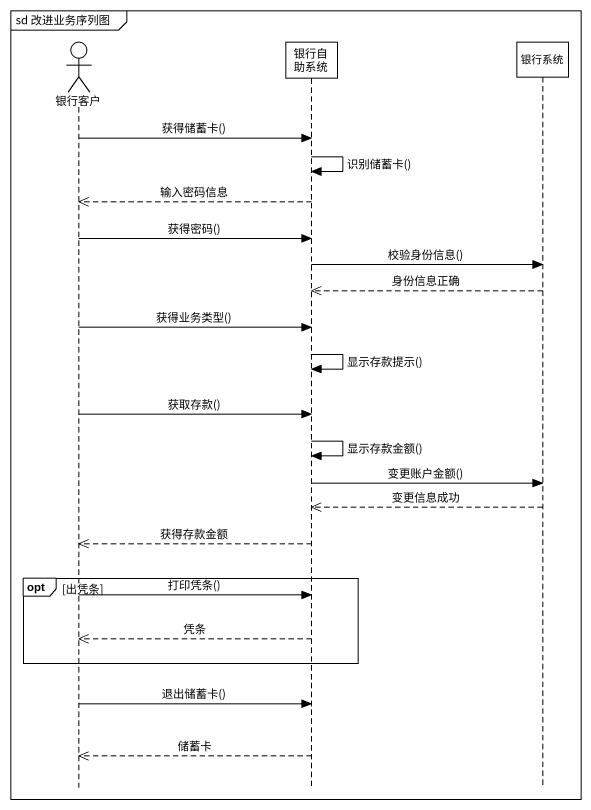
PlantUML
@startuml
mainframe sd 改进业务序列图
hide footbox
actor 银行客户
participant 银行自助系统
participant 银行系统

银行客户 -> 银行自助系统 : 获得储蓄卡()
银行自助系统 -> 银行自助系统 : 识别储蓄卡()
银行自助系统 -->> 银行客户 : 输入密码信息
银行客户 -> 银行自助系统 : 获得密码()
银行自助系统 -> 银行系统 : 校验身份信息()
银行系统 -->> 银行自助系统 : 身份信息正确
银行客户 -> 银行自助系统 : 获得业务类型()
银行自助系统 -> 银行自助系统 : 显示存款提示()
银行客户 -> 银行自助系统 : 获取存款()
银行自助系统 -> 银行自助系统 : 显示存款金额()
银行自助系统 -> 银行系统 : 变更账户金额()
银行系统 -->> 银行自助系统 : 变更信息成功
银行自助系统 -->> 银行客户 : 获得存款金额
opt 出凭条
  银行客户 -> 银行自助系统 : 打印凭条()
  银行自助系统 -->> 银行客户 : 凭条
end
银行客户 -> 银行自助系统 : 退出储蓄卡()
银行自助系统 -->> 银行客户 : 储蓄卡
@enduml
